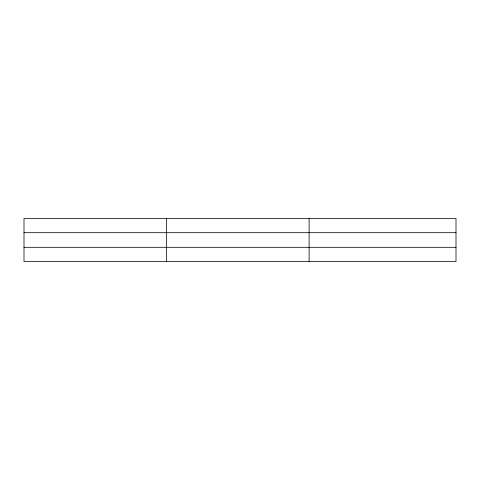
<?xml version="1.0" encoding="UTF-8"?>
<svg xmlns="http://www.w3.org/2000/svg" width="480" height="480" viewBox="0 0 480 480"><rect width="100%" height="100%" fill="white"/><g stroke="black" fill="none" stroke-linecap="round" stroke-linejoin="round"><path stroke-width="0.72" d="M166.56 218.502L166.56 261.498M309.12 218.502L309.12 261.498M456 247.308L456 261.498L24 261.498L24 218.502L456 218.502L456 247.308L24 247.308M24 232.692L456 232.692"/></g></svg>
